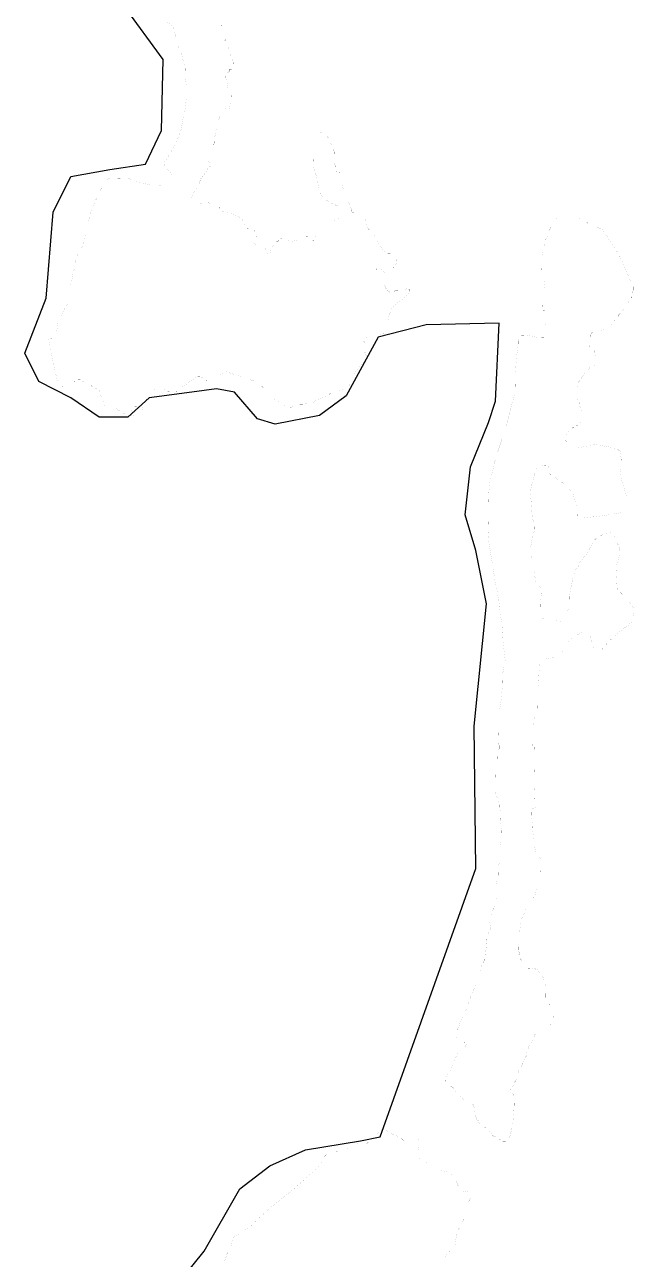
# Model space of a CAD drawing. Header units: metres. Extents: x 266585 to 279238, y 2117616 to 2127268.
# Drawn here: x 266715 to 268756, y 2120844 to 2124977 of the extents above; entities that cross this region are included whole.
import ezdxf

# ---------------------------------------------------------------- set-up
doc = ezdxf.new("R2010")
doc.units = ezdxf.units.M
doc.layers.add('HAZARDS LINE', color=1, linetype='Continuous')
doc.layers.add('village', color=3, linetype='Continuous')

msp = doc.modelspace()

# ---------------------------------------------------------------- linework, layer by layer
at = {"layer": 'HAZARDS LINE', "lineweight": 18, "const_width": 0.134}
for points in [[(267371.3, 2124979.5), (267375.3, 2124975.5), (267375.2, 2124971.5), (267379, 2124959.5), (267378.9, 2124955.5), (267382.9, 2124955.5), (267382.8, 2124947.5), (267382.8, 2124943.5), (267382.7, 2124939.5), (267386.6, 2124935.5), (267386.6, 2124931.5), (267386.5, 2124927.5), (267386.4, 2124923.5), (267382.5, 2124923.6), (267382.4, 2124919.6), (267386.3, 2124915.6), (267386.3, 2124911.6), (267390.3, 2124911.5), (267394.2, 2124907.5), (267401.8, 2124883.5), (267413.3, 2124851.5), (267413.2, 2124847.5), (267413.1, 2124843.5), (267413.1, 2124839.5), (267413, 2124831.6), (267409, 2124831.6), (267408.9, 2124827.6), (267405, 2124827.7), (267401, 2124827.7), (267400.9, 2124823.8), (267400.9, 2124819.8), (267392.8, 2124815.9), (267388.7, 2124804), (267388.6, 2124800), (267396.1, 2124764.1), (267396, 2124760.1), (267400, 2124760.1), (267404, 2124760), (267403.9, 2124756), (267407.9, 2124756), (267407.8, 2124752), (267407.8, 2124748), (267407.7, 2124744), (267407.7, 2124740), (267407.6, 2124736.1), (267407.5, 2124732.1), (267403.5, 2124728.1), (267403.4, 2124724.2), (267403.4, 2124720.2), (267403.3, 2124716.2), (267403.3, 2124712.2), (267399, 2124692.4), (267387.1, 2124696.5), (267383.1, 2124696.6), (267379.1, 2124696.6), (267379.1, 2124692.7), (267371, 2124684.8), (267371, 2124680.8), (267370.9, 2124676.8), (267366.7, 2124665), (267362.5, 2124649.1), (267358.4, 2124637.2), (267358.3, 2124633.2), (267358.3, 2124629.2), (267349.8, 2124593.5), (267349.6, 2124581.6), (267349.5, 2124577.6), (267345.5, 2124573.7), (267345.4, 2124569.7), (267345.4, 2124565.7), (267345.3, 2124561.7), (267341.3, 2124561.8), (267341.2, 2124553.8), (267333.1, 2124546), (267333.1, 2124542), (267329, 2124534.1), (267328.9, 2124530.1), (267328.9, 2124526.1), (267324.9, 2124526.2), (267324.8, 2124522.2), (267328.8, 2124522.1), (267328.8, 2124518.2), (267340.6, 2124514), (267340.6, 2124510), (267340.5, 2124506), (267340.5, 2124502.1), (267336.5, 2124502.1), (267332.4, 2124498.2), (267332.4, 2124494.2), (267328.4, 2124494.3), (267328.3, 2124490.3), (267308.1, 2124466.7), (267308, 2124462.7), (267304.1, 2124462.8), (267304, 2124458.8), (267303.9, 2124454.8), (267291.6, 2124431.1), (267271.2, 2124395.5), (267271.2, 2124391.6), (267275.1, 2124391.5), (267279.1, 2124387.5), (267283, 2124387.4), (267283, 2124383.4), (267287, 2124383.4), (267290.9, 2124383.3), (267290.9, 2124379.3), (267294.9, 2124379.3), (267298.8, 2124379.2), (267302.8, 2124379.2), (267306.8, 2124379.1), (267306.9, 2124383.1), (267310.9, 2124383), (267314.8, 2124383), (267318.8, 2124382.9), (267322.8, 2124382.8), (267326.8, 2124382.8), (267334.7, 2124378.7), (267342.6, 2124374.6), (267350.5, 2124370.5), (267354.5, 2124370.4), (267362.4, 2124366.3), (267366.4, 2124366.3), (267366.3, 2124362.3), (267366.2, 2124358.3), (267366.2, 2124354.3), (267370.2, 2124354.3), (267401.9, 2124345.8), (267421.7, 2124337.6), (267425.7, 2124337.5), (267429.6, 2124333.5), (267441.5, 2124329.3), (267445.3, 2124317.3), (267445.2, 2124313.3), (267449.1, 2124309.3), (267460.9, 2124293.2), (267464.8, 2124293.1), (267468.8, 2124293.1), (267468.8, 2124289.1), (267472.7, 2124289), (267476.7, 2124289), (267480.7, 2124288.9), (267484.7, 2124288.9), (267484.6, 2124284.9), (267488.5, 2124280.9), (267488.5, 2124276.9), (267488.4, 2124272.9), (267488.4, 2124268.9), (267492.4, 2124268.8), (267492.3, 2124264.9), (267492.2, 2124260.9), (267496.2, 2124256.8), (267496.1, 2124252.9), (267492.1, 2124248.9), (267488, 2124245), (267484, 2124245.1), (267491.8, 2124233), (267499.7, 2124224.9), (267503.7, 2124224.9), (267507.8, 2124232.8), (267507.8, 2124236.8), (267511.7, 2124232.7), (267515.7, 2124232.7), (267515.7, 2124228.7), (267523.6, 2124224.6), (267523.5, 2124220.6), (267519.5, 2124216.7), (267519.4, 2124212.7), (267523.4, 2124212.6), (267531.3, 2124208.5), (267535.3, 2124208.5), (267539.5, 2124224.4), (267543.5, 2124228.3), (267547.7, 2124240.2), (267551.8, 2124248.1), (267555.8, 2124248), (267555.8, 2124252), (267559.8, 2124251.9), (267563.8, 2124251.9), (267563.8, 2124255.9), (267567.8, 2124255.8), (267571.9, 2124259.7), (267575.8, 2124259.7), (267579.9, 2124263.6), (267583.9, 2124263.5), (267587.8, 2124263.5), (267591.8, 2124263.4), (267591.8, 2124259.4), (267595.7, 2124259.4), (267595.7, 2124255.4), (267599.7, 2124255.3), (267599.6, 2124251.4), (267603.6, 2124251.3), (267607.6, 2124251.2), (267631.5, 2124254.9), (267635.5, 2124254.8), (267639.5, 2124254.8), (267647.6, 2124262.6), (267651.5, 2124262.5), (267651.6, 2124266.5), (267655.6, 2124266.5), (267659.6, 2124266.4), (267663.5, 2124266.3), (267667.4, 2124258.3), (267671.4, 2124258.3), (267671.3, 2124254.3), (267675.3, 2124254.2), (267679.3, 2124254.2), (267683.3, 2124254.1), (267683.3, 2124258.1), (267691.5, 2124269.9), (267695.5, 2124273.8), (267711.7, 2124289.5), (267711.7, 2124293.5), (267712, 2124309.4), (267708, 2124309.5), (267708, 2124313.5), (267712, 2124313.4), (267720, 2124317.3), (267724, 2124317.2), (267728, 2124317.2), (267736, 2124317.1), (267739.9, 2124313), (267739.9, 2124317), (267772, 2124328.5), (267772, 2124332.5), (267772.1, 2124336.4), (267772.2, 2124344.4), (267772.2, 2124348.4), (267772.3, 2124352.4), (267772.4, 2124356.4), (267768.4, 2124356.4), (267768.4, 2124360.4), (267768.5, 2124364.4), (267764.5, 2124364.4), (267764.6, 2124368.4), (267748.8, 2124376.6), (267744.8, 2124376.7), (267740.9, 2124380.7), (267736.9, 2124384.8), (267733, 2124384.8), (267725.1, 2124388.9), (267721.1, 2124389), (267717.1, 2124389), (267713.2, 2124397), (267705.4, 2124409.1), (267705.5, 2124413.1), (267701.6, 2124421.1), (267701.7, 2124425.1), (267690.5, 2124473), (267682.9, 2124501), (267683.1, 2124517), (267683.2, 2124520.9), (267683.9, 2124568.7), (267687.9, 2124572.6), (267688, 2124580.6), (267688.2, 2124592.6), (267692.3, 2124596.5), (267692.3, 2124600.5), (267692.4, 2124604.4), (267700.5, 2124612.3), (267700.5, 2124616.3), (267704.5, 2124616.2), (267728.2, 2124603.9), (267735.9, 2124587.9), (267739.8, 2124579.9), (267743.6, 2124567.9), (267747.5, 2124559.8), (267751.3, 2124551.8), (267751.2, 2124543.8), (267751.1, 2124535.9), (267751, 2124527.9), (267750.8, 2124516), (267754.6, 2124504), (267754.5, 2124496), (267754.4, 2124492), (267758.4, 2124492), (267758.4, 2124488), (267758.3, 2124484), (267762.3, 2124483.9), (267766.3, 2124483.9), (267770.2, 2124483.8), (267770.2, 2124479.8), (267774.1, 2124475.8), (267773.9, 2124459.9), (267777.8, 2124455.8), (267777.6, 2124443.9), (267781.4, 2124427.9), (267785.2, 2124419.9), (267789, 2124407.9), (267792.9, 2124399.9), (267792.8, 2124391.9), (267796.7, 2124387.9), (267800.6, 2124379.8), (267804.4, 2124371.8), (267808.3, 2124359.8), (267808.1, 2124351.8), (267812.1, 2124351.8), (267812.1, 2124347.8), (267816, 2124347.8), (267828, 2124347.6), (267843.9, 2124347.3), (267855.7, 2124335.2), (267855.6, 2124327.3), (267859.4, 2124315.3), (267863.1, 2124295.3), (267870.9, 2124287.2), (267874.9, 2124287.2), (267878.9, 2124287.1), (267882.8, 2124287), (267882.8, 2124283.1), (267886.7, 2124279), (267886.7, 2124275), (267890.4, 2124259), (267902.1, 2124239), (267921.6, 2124214.8), (267925.5, 2124210.7), (267929.5, 2124210.7), (267941.5, 2124210.5), (267953.4, 2124210.3), (267957.3, 2124206.3), (267961.2, 2124202.3), (267961.2, 2124198.3), (267961.1, 2124194.3), (267961.1, 2124190.3), (267961, 2124186.3), (267956.8, 2124170.5), (267952.8, 2124166.5), (267948.7, 2124162.6), (267940.6, 2124150.8), (267924.5, 2124143.1), (267920.6, 2124143.1), (267908.9, 2124159.2), (267904.9, 2124163.3), (267900.9, 2124163.3), (267897, 2124163.4), (267892.9, 2124159.4), (267892.9, 2124155.5), (267892.8, 2124147.5), (267892.7, 2124143.5), (267892.6, 2124135.6), (267892.5, 2124131.6), (267896.5, 2124131.5), (267896.4, 2124127.5), (267904.3, 2124119.5), (267916.1, 2124107.3), (267920, 2124103.3), (267923.8, 2124095.3), (267927.7, 2124087.3), (267935.6, 2124083.2), (267939.5, 2124079.1), (267943.5, 2124079.1), (267943.6, 2124083), (267947.6, 2124083), (267951.5, 2124082.9), (267955.6, 2124086.8), (267959.6, 2124086.8), (267963.5, 2124086.7), (267971.5, 2124086.6), (267979.5, 2124090.5), (267987.5, 2124090.4), (267999.5, 2124094.2), (267999.4, 2124090.2), (268003.4, 2124090.1), (268003.4, 2124086.1), (268003.3, 2124082.2), (268003.2, 2124078.2), (267942.8, 2124027.3), (267942.7, 2124023.3), (267934.4, 2123999.5), (267930.1, 2123979.7), (267929.9, 2123963.8), (267925.8, 2123955.9), (267921.7, 2123951.9), (267917.7, 2123944), (267909.6, 2123940.2), (267897.6, 2123936.4), (267893.6, 2123936.4), (267885.6, 2123928.6), (267881.6, 2123928.6), (267877.6, 2123928.7), (267873.6, 2123928.7), (267865.7, 2123928.9), (267861.7, 2123928.9), (267853.7, 2123925), (267849.6, 2123921.1), (267849.6, 2123917.1), (267853.5, 2123913.1), (267853.3, 2123901.2), (267853.2, 2123893.2), (267853.1, 2123889.2), (267853.1, 2123885.2), (267853, 2123881.2), (267856.9, 2123877.2), (267856.9, 2123873.2), (267860.8, 2123865.2), (267860.7, 2123861.2), (267820.2, 2123814), (267799.5, 2123762.6), (267795.5, 2123762.6), (267787.5, 2123758.7), (267779.5, 2123754.9), (267767.5, 2123751.1), (267763.5, 2123751.1), (267755.5, 2123747.3), (267751.5, 2123747.3), (267743.6, 2123747.4), (267739.5, 2123743.5), (267735.5, 2123739.6), (267731.4, 2123735.7), (267727.4, 2123731.7), (267723.4, 2123731.8), (267687.4, 2123716.4), (267675.3, 2123708.6), (267667.3, 2123708.7), (267659.4, 2123708.8), (267651.3, 2123705), (267635.4, 2123705.2), (267627.5, 2123705.3), (267611.4, 2123697.6), (267603.4, 2123693.7), (267599.4, 2123693.8), (267591.5, 2123697.9), (267587.6, 2123701.9), (267575.8, 2123710.1), (267567.8, 2123710.2), (267567.9, 2123714.2), (267556, 2123718.3), (267552.1, 2123722.4), (267552.3, 2123738.3), (267536.4, 2123738.5), (267520.7, 2123754.7), (267512.8, 2123762.8), (267501.1, 2123774.9), (267497.1, 2123778.9), (267445.6, 2123795.6), (267425.8, 2123803.9), (267410, 2123808.1), (267390.2, 2123816.3), (267378.1, 2123808.5), (267374.1, 2123804.6), (267370.1, 2123804.7), (267362.1, 2123800.8), (267358.1, 2123800.9), (267354.1, 2123800.9), (267350.1, 2123801), (267346.1, 2123797.1), (267346, 2123789.1), (267342, 2123789.2), (267341.9, 2123785.2), (267337.9, 2123785.2), (267330, 2123785.3), (267326, 2123785.4), (267322, 2123785.5), (267314.2, 2123793.5), (267302.3, 2123797.7), (267298.3, 2123797.8), (267294.3, 2123797.8), (267290.4, 2123797.9), (267274.3, 2123786.2), (267258.2, 2123774.5), (267238.1, 2123762.8), (267234, 2123758.9), (267234, 2123754.9), (267230, 2123755), (267226, 2123751), (267221.9, 2123747.1), (267214, 2123747.2), (267206, 2123747.3), (267198, 2123747.5), (267194, 2123747.5), (267190.1, 2123751.6), (267186.2, 2123755.6), (267178.3, 2123759.7), (267170.4, 2123763.8), (267166.4, 2123763.8), (267162.4, 2123763.9), (267158.4, 2123760), (267150.4, 2123756.1), (267130.2, 2123736.5), (267126.1, 2123728.6), (267113.8, 2123704.9), (267109.6, 2123689), (267105.5, 2123685.1), (267105.6, 2123689.1), (267089.8, 2123697.3), (267081.8, 2123697.4), (267069.8, 2123693.6), (267081.4, 2123665.5), (267077.4, 2123665.6), (267065.5, 2123669.7), (267041.7, 2123678.1), (266998.3, 2123706.6), (266994.4, 2123706.6), (266982.4, 2123702.8), (266974.7, 2123722.8), (266963.2, 2123754.9), (266943.4, 2123763.1), (266935.6, 2123771.2), (266919.8, 2123779.4), (266907.9, 2123783.6), (266904, 2123787.6), (266896, 2123787.7), (266892, 2123787.8), (266884, 2123783.9), (266879.9, 2123780), (266871.9, 2123776.1), (266867.9, 2123772.2), (266863.9, 2123772.3), (266863.8, 2123768.3), (266859.9, 2123768.3), (266851.9, 2123768.4), (266847.9, 2123764.5), (266843.9, 2123764.6), (266840, 2123768.6), (266832.1, 2123776.7), (266824.3, 2123784.8), (266794.5, 2123924.6), (266798.4, 2123924.5), (266802.4, 2123924.5), (266806.5, 2123928.4), (266810.5, 2123932.3), (266814.5, 2123936.3), (266818.6, 2123940.2), (266822.7, 2123952.1), (266827.1, 2123979.9), (266839.4, 2124003.6), (266847.7, 2124023.4), (266851.8, 2124031.3), (266855.8, 2124035.2), (266864, 2124051), (266864.2, 2124063), (266868.2, 2124066.9), (266868.3, 2124074.9), (266864.5, 2124086.9), (266864.7, 2124098.8), (266873, 2124118.6), (266877.3, 2124146.4), (266881.5, 2124158.3), (266881.6, 2124166.3), (266881.7, 2124174.2), (266894.2, 2124209.9), (266902.4, 2124225.7), (266910.5, 2124237.5), (266914.7, 2124253.4), (266914.8, 2124257.4), (266919, 2124269.3), (266919.4, 2124297.1), (266927.6, 2124313), (266936, 2124344.7), (266952.6, 2124388.3), (266981.3, 2124447.6), (266985.4, 2124455.5), (266989.4, 2124459.4), (266993.4, 2124459.3), (267001.4, 2124463.2), (267045.2, 2124462.6), (267061.1, 2124462.3), (267073, 2124458.2), (267081, 2124458.1), (267100.7, 2124445.8), (267108.7, 2124445.7), (267136.5, 2124441.3), (267148.4, 2124441.1), (267156.4, 2124441), (267172.3, 2124436.8), (267184.2, 2124436.6), (267192.2, 2124436.5), (267200.1, 2124436.4), (267204.1, 2124436.3), (267208.2, 2124440.3), (267212.1, 2124440.2), (267212.2, 2124444.2), (267212.3, 2124452.2), (267208.5, 2124464.2), (267208.6, 2124472.1), (267196.9, 2124488.2), (267189.1, 2124500.3), (267185.2, 2124504.3), (267181.3, 2124508.4), (267181.3, 2124512.4), (267193.6, 2124532.1), (267213.9, 2124563.6), (267222.2, 2124583.4), (267238.7, 2124623), (267247.4, 2124674.7), (267251.6, 2124686.6), (267256.2, 2124730.3), (267256.8, 2124770.1), (267253.2, 2124798), (267253.7, 2124829.9), (267249.9, 2124841.9), (267242.3, 2124869.9), (267227, 2124913.9), (267215.7, 2124957.9), (267211.9, 2124969.9), (267192.2, 2124986.1)], [(268115.2, 2120842.7), (268115.3, 2120846.7), (268119.2, 2120846.6), (268131.5, 2120866.4), (268139.5, 2120870.2), (268143.5, 2120870.2), (268143.4, 2120866.2), (268147.4, 2120866.1), (268151.4, 2120866.1), (268151.4, 2120870), (268155.5, 2120874), (268155.7, 2120889.9), (268160.2, 2120921.7), (268168.5, 2120945.5), (268172.5, 2120949.4), (268172.6, 2120953.4), (268176.7, 2120961.3), (268189, 2120985), (268196.9, 2120984.9), (268201, 2120988.8), (268204.9, 2120988.7), (268205.2, 2121008.6), (268209.3, 2121016.6), (268209.4, 2121020.5), (268205.5, 2121028.6), (268201.6, 2121032.6), (268201.7, 2121036.6), (268205.8, 2121044.5), (268210, 2121060.4), (268214, 2121064.3), (268214.1, 2121068.3), (268210.2, 2121072.3), (268202.2, 2121072.4), (268178.2, 2121068.8), (268174.3, 2121068.8), (268170.3, 2121068.9), (268170.3, 2121072.9), (268166.4, 2121076.9), (268166.5, 2121080.9), (268166.5, 2121084.9), (268166.6, 2121088.9), (268162.7, 2121096.9), (268158.9, 2121108.9), (268154.9, 2121108.9), (268155.1, 2121116.9), (268151.1, 2121121), (268147.2, 2121125), (268135.4, 2121133.1), (268131.5, 2121137.2), (268127.5, 2121137.2), (268107.6, 2121141.5), (268099.7, 2121141.6), (268095.7, 2121141.7), (268087.7, 2121141.8), (268083.8, 2121145.8), (268079.9, 2121149.9), (268076, 2121153.9), (268068.1, 2121158), (268060.2, 2121166.1), (268044.4, 2121174.3), (268036.6, 2121182.4), (268032.6, 2121182.4), (268032.6, 2121186.4), (268032.7, 2121190.4), (268032.7, 2121194.4), (268033, 2121210.3), (268037.2, 2121226.2), (268037.3, 2121234.1), (268037.4, 2121238.1), (268037.4, 2121242.1), (268033.4, 2121242.1), (268033.5, 2121246.1), (268029.5, 2121246.2), (268025.5, 2121246.2), (268021.5, 2121242.3), (268017.5, 2121238.4), (268013.5, 2121238.5), (268009.5, 2121238.5), (268001.5, 2121238.6), (267997.6, 2121238.7), (267993.6, 2121238.7), (267985.6, 2121238.9), (267981.7, 2121242.9), (267973.8, 2121251), (267969.9, 2121251), (267965.9, 2121255.1), (267950.1, 2121259.3), (267938.2, 2121267.4), (267926.4, 2121275.6), (267922.4, 2121275.6), (267918.5, 2121275.7), (267902.4, 2121268), (267890.4, 2121260.2), (267870.2, 2121240.6), (267858, 2121228.8), (267854, 2121224.9), (267846, 2121221), (267842, 2121221.1), (267838, 2121221.1), (267838.1, 2121225.1), (267834.1, 2121225.1), (267834.2, 2121229.1), (267830.2, 2121229.2), (267822.3, 2121233.3), (267818.4, 2121237.3), (267814.4, 2121237.4), (267810.3, 2121233.5), (267806.3, 2121229.5), (267806.2, 2121225.6), (267802.2, 2121221.6), (267794.1, 2121213.8), (267786.1, 2121209.9), (267782.1, 2121210), (267770.1, 2121206.2), (267766.1, 2121206.2), (267762.1, 2121206.3), (267758.1, 2121202.4), (267754.1, 2121202.4), (267750.1, 2121198.5), (267746.1, 2121198.6), (267742.2, 2121202.6), (267742.2, 2121206.6), (267738.3, 2121206.6), (267734.2, 2121202.7), (267730.2, 2121198.8), (267722.1, 2121190.9), (267718.1, 2121187), (267714.1, 2121187.1), (267714, 2121183.1), (267710, 2121179.2), (267705.7, 2121159.3), (267608.9, 2121073.1), (267540.4, 2121018.4), (267463.7, 2120947.8), (267411.5, 2120916.7), (267407.2, 2120892.9), (267403, 2120881), (267398.9, 2120873.1), (267390.7, 2120857.3), (267382.3, 2120829.5)]]:
    msp.add_lwpolyline(points, dxfattribs=at)
msp.add_lwpolyline([(268395.4, 2123937), (268415.2, 2123932.8), (268439.1, 2123928.4), (268443, 2123928.4), (268455, 2123928.2), (268455, 2123932.2), (268459, 2123932.1), (268459.1, 2123936.1), (268459.1, 2123940.1), (268459.2, 2123944.1), (268463.2, 2123948), (268463.3, 2123952), (268463.4, 2123956), (268463.4, 2123959.9), (268463.5, 2123963.9), (268463.5, 2123967.9), (268459.6, 2123971.9), (268459.7, 2123975.9), (268455.7, 2123980), (268455.8, 2123983.9), (268455.9, 2123987.9), (268456, 2123999.9), (268456.3, 2124015.8), (268456.3, 2124019.8), (268452.3, 2124019.8), (268448.4, 2124019.9), (268448.4, 2124023.9), (268448.5, 2124027.9), (268448.5, 2124031.8), (268448.6, 2124035.8), (268448.7, 2124039.8), (268448.8, 2124047.8), (268448.9, 2124055.7), (268452.9, 2124055.7), (268452.9, 2124059.7), (268456.9, 2124059.6), (268457, 2124063.6), (268457, 2124067.6), (268457.1, 2124075.5), (268457.3, 2124083.5), (268457.3, 2124087.5), (268453.8, 2124119.4), (268453.9, 2124127.3), (268450, 2124131.4), (268450.1, 2124139.4), (268450.2, 2124143.3), (268450.3, 2124151.3), (268450.3, 2124155.3), (268446.4, 2124155.3), (268446.4, 2124159.3), (268446.5, 2124163.3), (268446.5, 2124167.3), (268446.6, 2124171.3), (268446.6, 2124175.2), (268446.9, 2124195.2), (268447.1, 2124207.1), (268451.3, 2124223), (268451.4, 2124227), (268455.6, 2124242.8), (268455.7, 2124246.8), (268455.7, 2124250.8), (268463.9, 2124266.6), (268468.1, 2124278.5), (268472.2, 2124290.4), (268480.4, 2124306.2), (268484.4, 2124306.1), (268484.5, 2124310.1), (268488.4, 2124310), (268488.5, 2124314), (268488.6, 2124318), (268492.6, 2124321.9), (268496.6, 2124325.9), (268496.7, 2124329.8), (268500.7, 2124333.8), (268504.8, 2124337.7), (268508.8, 2124341.6), (268512.8, 2124341.5), (268512.8, 2124345.5), (268516.9, 2124349.5), (268520.9, 2124349.4), (268524.9, 2124349.3), (268524.9, 2124353.3), (268528.9, 2124353.3), (268536.9, 2124353.1), (268540.8, 2124353.1), (268544.8, 2124353), (268548.8, 2124353), (268552.7, 2124348.9), (268552.7, 2124344.9), (268564.4, 2124332.8), (268564.4, 2124328.8), (268568.4, 2124328.8), (268580.2, 2124324.6), (268584.2, 2124320.6), (268592.1, 2124316.5), (268596, 2124316.4), (268600, 2124312.4), (268603.9, 2124308.4), (268607.9, 2124308.3), (268615.8, 2124304.2), (268615.7, 2124300.2), (268619.7, 2124300.2), (268623.7, 2124300.1), (268639.5, 2124295.9), (268647.4, 2124291.8), (268651.4, 2124287.7), (268663.1, 2124271.6), (268674.7, 2124251.6), (268690.4, 2124231.4), (268709.7, 2124195.3), (268729, 2124151.2), (268740.6, 2124123.2), (268744.4, 2124115.1), (268748.3, 2124107.1), (268752.1, 2124099.1), (268752, 2124087.1), (268751.9, 2124083.2), (268747.9, 2124079.2), (268747.8, 2124071.3), (268747.7, 2124067.3), (268747.6, 2124063.3), (268743.7, 2124063.4), (268743.6, 2124059.4), (268739.6, 2124055.5), (268735.4, 2124043.6), (268731.4, 2124039.7), (268727.3, 2124035.7), (268723.3, 2124031.8), (268711.1, 2124012.1), (268707, 2124008.2), (268703, 2124004.2), (268702.9, 2124000.2), (268698.9, 2123996.3), (268694.8, 2123992.4), (268694.8, 2123988.4), (268690.8, 2123988.5), (268690.7, 2123984.5), (268686.8, 2123984.6), (268686.7, 2123980.6), (268678.6, 2123968.7), (268674.6, 2123968.8), (268674.5, 2123964.8), (268670.5, 2123960.9), (268666.4, 2123957), (268642.5, 2123953.3), (268638.5, 2123953.4), (268638.6, 2123957.4), (268634.6, 2123957.4), (268630.6, 2123957.5), (268626.6, 2123957.6), (268622.6, 2123953.6), (268618.6, 2123949.7), (268614.5, 2123945.8), (268610.5, 2123941.9), (268610.4, 2123937.9), (268610.4, 2123933.9), (268606.4, 2123934), (268606.2, 2123922), (268606.1, 2123918), (268602.1, 2123914.1), (268605.9, 2123898.1), (268609.9, 2123902), (268613.9, 2123902), (268617.8, 2123897.9), (268617.7, 2123894), (268621.7, 2123893.9), (268621.7, 2123889.9), (268621.6, 2123885.9), (268621.5, 2123882), (268629.2, 2123861.9), (268629.2, 2123858), (268629.1, 2123854), (268629, 2123850), (268628.9, 2123842), (268628.9, 2123838), (268620.8, 2123834.2), (268620.8, 2123830.2), (268612.9, 2123834.3), (268608.9, 2123834.4), (268608.8, 2123830.4), (268600.7, 2123818.5), (268592.6, 2123810.7), (268580.5, 2123794.9), (268576.4, 2123787), (268572.4, 2123787.1), (268572.3, 2123783.1), (268568.3, 2123779.2), (268564.1, 2123763.3), (268564, 2123759.3), (268563.9, 2123755.4), (268563.9, 2123751.4), (268563.8, 2123743.4), (268563.7, 2123735.5), (268563.6, 2123731.5), (268571.3, 2123711.4), (268571.2, 2123703.5), (268575, 2123695.5), (268575, 2123691.5), (268578.8, 2123683.5), (268578.7, 2123671.5), (268578.6, 2123667.5), (268578.4, 2123651.6), (268578.3, 2123647.6), (268578.2, 2123643.6), (268574.3, 2123643.7), (268574.2, 2123639.7), (268570.2, 2123639.8), (268566.2, 2123635.9), (268562.2, 2123635.9), (268562.1, 2123631.9), (268558.2, 2123632), (268554.1, 2123628.1), (268550.1, 2123628.1), (268538, 2123616.4), (268525.8, 2123600.6), (268525.7, 2123588.7), (268525.6, 2123584.7), (268529.5, 2123580.6), (268537.4, 2123572.6), (268545.2, 2123564.5), (268553.1, 2123560.4), (268553.1, 2123556.4), (268557.1, 2123556.3), (268569.1, 2123560.1), (268621, 2123571.3), (268648.8, 2123566.9), (268672.6, 2123562.6), (268700.4, 2123554.2), (268708.3, 2123550.1), (268711.9, 2123522.2), (268711.6, 2123506.3), (268711.4, 2123494.3), (268707.2, 2123474.5), (268722.3, 2123422.5), (268733.7, 2123382.5), (268733.4, 2123362.6), (268733.3, 2123354.6), (268729.3, 2123350.7), (268721.2, 2123346.8), (268713.2, 2123343), (268645.4, 2123332), (268581.5, 2123325), (268577.6, 2123325), (268565.7, 2123333.2), (268565.8, 2123337.2), (268561.9, 2123345.2), (268562.1, 2123353.1), (268562.2, 2123365.1), (268550.9, 2123405.1), (268543.1, 2123417.1), (268535.3, 2123429.2), (268527.4, 2123437.3), (268511.6, 2123445.5), (268484.1, 2123465.8), (268480.1, 2123465.9), (268476.2, 2123469.9), (268472.2, 2123473.9), (268472.4, 2123485.9), (268468.6, 2123497.9), (268460.7, 2123502), (268448.8, 2123502.2), (268432.7, 2123494.4), (268428.7, 2123490.5), (268424.5, 2123478.6), (268420.4, 2123466.7), (268411.9, 2123435), (268407.6, 2123411.2), (268411.1, 2123375.3), (268414.3, 2123327.4), (268422, 2123303.4), (268421.8, 2123291.5), (268421.7, 2123283.5), (268413.2, 2123251.8), (268408.8, 2123224), (268408.6, 2123204.1), (268412.4, 2123192.1), (268419.7, 2123148.1), (268427.1, 2123108.2), (268430.9, 2123100.2), (268438.8, 2123096.1), (268446.6, 2123084), (268446.4, 2123072.1), (268442.1, 2123048.2), (268441.8, 2123024.4), (268441.4, 2123000.5), (268441.3, 2122992.5), (268453.2, 2122988.3), (268469.1, 2122988.1), (268481, 2122984), (268492.9, 2122983.8), (268508.8, 2122979.6), (268516.8, 2122979.4), (268528.8, 2122983.3), (268528.8, 2122987.2), (268532.9, 2122995.1), (268533.1, 2123007.1), (268533.2, 2123015.1), (268537.4, 2123026.9), (268537.7, 2123046.8), (268537.9, 2123062.8), (268542.2, 2123082.6), (268550.8, 2123126.3), (268555, 2123142.2), (268559.1, 2123150.1), (268567.2, 2123161.9), (268571.4, 2123173.8), (268599.8, 2123209.2), (268608, 2123225), (268620.2, 2123244.8), (268620.3, 2123248.8), (268624.3, 2123252.7), (268632.4, 2123260.5), (268640.4, 2123264.4), (268648.4, 2123268.3), (268656.4, 2123272.1), (268676.4, 2123275.8), (268680.4, 2123275.8), (268688.2, 2123263.7), (268703.6, 2123231.6), (268707.4, 2123219.6), (268707.3, 2123211.6), (268707.2, 2123203.7), (268694.6, 2123160), (268697.7, 2123100.3), (268697.6, 2123092.3), (268701.5, 2123084.3), (268717.2, 2123068.1), (268728.9, 2123056), (268740.7, 2123043.9), (268752.4, 2123023.8), (268752.2, 2123011.9), (268755.8, 2122987.9), (268755.8, 2122983.9), (268747.7, 2122976.1), (268727.5, 2122960.4), (268715.5, 2122952.6), (268687.3, 2122929.2), (268650.8, 2122889.9), (268646.7, 2122882), (268642.8, 2122882), (268634.8, 2122882.1), (268630.8, 2122882.2), (268622.9, 2122886.3), (268619, 2122890.3), (268615.2, 2122902.3), (268607.6, 2122930.3), (268603.7, 2122934.4), (268599.8, 2122938.4), (268595.9, 2122942.4), (268587.9, 2122942.6), (268579.9, 2122942.7), (268575.9, 2122938.8), (268563.9, 2122935), (268551.9, 2122931.1), (268547.9, 2122927.2), (268535.7, 2122911.5), (268531.6, 2122907.5), (268523.5, 2122895.7), (268515.3, 2122879.9), (268511.2, 2122868), (268503.1, 2122864.2), (268491.1, 2122860.3), (268475.2, 2122856.6), (268459.2, 2122852.8), (268447.2, 2122853), (268443.2, 2122849.1), (268443.1, 2122845.1), (268439.1, 2122841.2), (268433.9, 2122761.6), (268433.7, 2122745.7), (268433.5, 2122733.7), (268433.5, 2122729.8), (268433.4, 2122721.8), (268433.3, 2122717.8), (268433, 2122693.9), (268432.8, 2122682), (268428.8, 2122682), (268424.8, 2122682.1), (268424.8, 2122678.1), (268424.7, 2122674.1), (268424.6, 2122666.2), (268420.4, 2122654.3), (268420.3, 2122642.3), (268416.1, 2122630.5), (268416, 2122622.5), (268415.9, 2122618.5), (268415.9, 2122614.5), (268415.8, 2122606.6), (268415.6, 2122594.6), (268415.3, 2122578.7), (268415.3, 2122574.7), (268415.1, 2122562.8), (268419.1, 2122562.7), (268423, 2122558.7), (268422.8, 2122546.7), (268422.7, 2122534.8), (268422.3, 2122510.9), (268421.9, 2122483), (268421.8, 2122479), (268421.6, 2122463.1), (268421.3, 2122443.2), (268421.2, 2122435.2), (268424, 2122355.5), (268412, 2122351.7), (268411.7, 2122331.8), (268415.1, 2122292), (268415.1, 2122288), (268418.5, 2122252.1), (268422.3, 2122240.1), (268422.3, 2122236.1), (268422.2, 2122228.1), (268425.8, 2122204.2), (268425.7, 2122200.2), (268429.7, 2122200.1), (268433.7, 2122200.1), (268437.7, 2122200), (268437.6, 2122196), (268437.6, 2122192.1), (268441.4, 2122184), (268441.3, 2122172.1), (268441.1, 2122160.1), (268441, 2122156.2), (268440.8, 2122140.2), (268436.8, 2122140.3), (268436.7, 2122136.3), (268436.7, 2122132.3), (268436.6, 2122124.4), (268432.6, 2122124.4), (268428.6, 2122124.5), (268424.5, 2122116.6), (268424.3, 2122104.6), (268424.3, 2122100.7), (268424.2, 2122096.7), (268428.2, 2122096.6), (268432.2, 2122096.6), (268432, 2122084.6), (268428, 2122084.7), (268423.8, 2122064.8), (268423.7, 2122060.8), (268423.6, 2122056.9), (268419.7, 2122056.9), (268419.6, 2122052.9), (268411.4, 2122037.1), (268411.3, 2122033.1), (268407.4, 2122033.2), (268403.4, 2122037.2), (268403.4, 2122033.3), (268399.4, 2122033.3), (268399.3, 2122029.3), (268395.2, 2122021.4), (268391.2, 2122013.5), (268387, 2122001.6), (268378.7, 2121981.8), (268374.5, 2121966), (268374.5, 2121962), (268374.4, 2121958), (268370.1, 2121938.2), (268370, 2121930.2), (268370, 2121926.2), (268369.7, 2121910.3), (268369.7, 2121906.3), (268369.6, 2121902.3), (268369.6, 2121898.3), (268369.5, 2121894.4), (268369.3, 2121878.4), (268369.2, 2121874.5), (268373.1, 2121866.4), (268369, 2121862.5), (268369, 2121858.5), (268368.9, 2121854.5), (268372.9, 2121854.5), (268372.8, 2121850.5), (268376.8, 2121846.5), (268380.7, 2121842.4), (268384.6, 2121838.4), (268388.5, 2121830.4), (268388.4, 2121826.4), (268392.4, 2121826.3), (268396.3, 2121822.3), (268400.3, 2121822.2), (268400.2, 2121818.2), (268404.2, 2121818.2), (268408.2, 2121818.1), (268412.1, 2121814.1), (268416.1, 2121814), (268416.2, 2121818), (268420.1, 2121818), (268428.1, 2121813.9), (268432, 2121813.8), (268439.8, 2121801.7), (268443.8, 2121801.7), (268451.5, 2121785.6), (268451.5, 2121781.6), (268459.1, 2121757.6), (268459, 2121753.7), (268459, 2121749.7), (268458.9, 2121745.7), (268458.7, 2121733.8), (268458.7, 2121729.8), (268458.6, 2121725.8), (268458.6, 2121721.8), (268458.4, 2121709.9), (268458.3, 2121705.9), (268458.3, 2121701.9), (268462.3, 2121701.8), (268462.2, 2121697.9), (268474.1, 2121697.7), (268478.1, 2121693.6), (268482, 2121689.6), (268481.9, 2121685.6), (268481.9, 2121681.6), (268481.8, 2121677.7), (268481.8, 2121673.7), (268481.7, 2121669.7), (268481.6, 2121665.7), (268481.6, 2121661.7), (268485.5, 2121657.7), (268485.4, 2121653.7), (268481.4, 2121649.8), (268481.3, 2121641.8), (268481.2, 2121637.8), (268477.2, 2121633.9), (268477.1, 2121629.9), (268469.1, 2121626.1), (268469.1, 2121622.1), (268465.1, 2121622.1), (268465, 2121618.2), (268461, 2121618.2), (268457, 2121618.3), (268453.1, 2121618.3), (268449.1, 2121618.4), (268445.2, 2121622.4), (268441.2, 2121622.5), (268437.2, 2121622.6), (268437.3, 2121626.5), (268433.2, 2121622.6), (268429.2, 2121618.7), (268429.1, 2121614.7), (268429.1, 2121610.7), (268425, 2121606.8), (268424.9, 2121598.8), (268420.8, 2121590.9), (268412.6, 2121571.1), (268408.5, 2121563.2), (268404.4, 2121559.3), (268400.3, 2121547.4), (268400.2, 2121543.4), (268396.1, 2121535.5), (268396, 2121527.6), (268391.9, 2121519.7), (268383.6, 2121499.9), (268379.6, 2121496), (268375.4, 2121484.1), (268371.5, 2121484.1), (268371.4, 2121480.1), (268363.1, 2121456.4), (268358.9, 2121440.5), (268354.8, 2121436.6), (268350.7, 2121424.7), (268342.6, 2121412.9), (268342.5, 2121408.9), (268342.4, 2121404.9), (268346.4, 2121404.8), (268354.1, 2121388.8), (268354, 2121376.9), (268353.6, 2121353), (268348.8, 2121293.3), (268336.1, 2121241.7), (268332, 2121237.8), (268324.1, 2121237.9), (268320.1, 2121238), (268316.1, 2121238), (268312.1, 2121238.1), (268308.2, 2121242.1), (268304.3, 2121246.2), (268300.3, 2121246.2), (268296.4, 2121250.3), (268288.5, 2121254.4), (268280.6, 2121258.4), (268268.9, 2121274.5), (268261, 2121282.6), (268253.1, 2121286.7), (268237.3, 2121294.9), (268233.5, 2121306.9), (268229.6, 2121311), (268225.7, 2121319), (268218.3, 2121358.9), (268210.5, 2121367), (268206.6, 2121371), (268198.6, 2121371.2), (268194.7, 2121375.2), (268182.8, 2121379.4), (268163.1, 2121395.6), (268159.2, 2121399.6), (268159.2, 2121403.6), (268155.3, 2121407.6), (268155.4, 2121411.6), (268155.4, 2121415.6), (268151.5, 2121415.7), (268147.5, 2121419.7), (268131.7, 2121427.9), (268127.7, 2121428), (268123.8, 2121428), (268119.8, 2121432), (268123.9, 2121440), (268124, 2121443.9), (268132.3, 2121463.7), (268136.3, 2121471.6), (268148.6, 2121491.4), (268152.7, 2121499.3), (268152.8, 2121507.2), (268161.1, 2121527), (268165.1, 2121531), (268169.2, 2121542.8), (268169.3, 2121546.8), (268173.3, 2121546.8), (268173.3, 2121550.7), (268177.3, 2121550.7), (268181.3, 2121550.6), (268185.3, 2121550.6), (268189.3, 2121550.5), (268193.4, 2121562.4), (268193.5, 2121566.4), (268189.5, 2121566.4), (268189.6, 2121570.4), (268185.6, 2121570.5), (268185.6, 2121574.5), (268181.7, 2121574.5), (268177.7, 2121574.6), (268177.7, 2121578.6), (268173.8, 2121578.6), (268169.8, 2121578.7), (268165.8, 2121578.7), (268165.8, 2121582.7), (268161.9, 2121586.8), (268162, 2121590.7), (268158.1, 2121594.8), (268158.1, 2121598.8), (268158.2, 2121602.7), (268162.2, 2121606.7), (268162.3, 2121610.6), (268166.4, 2121618.5), (268174.6, 2121638.3), (268182.9, 2121658.1), (268182.9, 2121662.1), (268186.9, 2121662.1), (268211.9, 2121733.4), (268215.9, 2121737.3), (268215.9, 2121741.3), (268220, 2121749.2), (268224.2, 2121761.1), (268232.3, 2121768.9), (268232.3, 2121772.9), (268232.4, 2121776.9), (268232.5, 2121780.9), (268232.5, 2121784.9), (268232.6, 2121792.8), (268236.7, 2121800.7), (268245.1, 2121828.5), (268245.2, 2121832.5), (268249.1, 2121832.4), (268249.2, 2121836.4), (268253.2, 2121840.3), (268253.4, 2121848.3), (268257.4, 2121852.2), (268257.4, 2121856.2), (268257.5, 2121860.2), (268262.2, 2121911.9), (268262.3, 2121915.8), (268266.3, 2121919.8), (268266.4, 2121923.7), (268266.5, 2121927.7), (268266.5, 2121931.7), (268270.7, 2121943.6), (268274.8, 2121951.5), (268271.2, 2121979.4), (268275.2, 2121979.4), (268275.2, 2121983.4), (268275.3, 2121987.3), (268279.4, 2121999.2), (268279.5, 2122003.2), (268283.7, 2122015.1), (268287.8, 2122023), (268291.9, 2122034.9), (268295.9, 2122034.8), (268296, 2122038.8), (268296, 2122042.8), (268296.1, 2122046.8), (268296.1, 2122050.8), (268288.4, 2122066.8), (268288.5, 2122070.8), (268288.6, 2122082.7), (268292.7, 2122086.6), (268292.7, 2122090.6), (268292.8, 2122094.6), (268297.1, 2122114.5), (268301, 2122114.4), (268301.2, 2122122.4), (268301.3, 2122134.3), (268301.7, 2122158.2), (268301.7, 2122162.2), (268305.9, 2122174.1), (268306, 2122182), (268306.1, 2122186), (268306.2, 2122194), (268306.4, 2122205.9), (268306.6, 2122221.9), (268311, 2122249.7), (268311, 2122253.6), (268311.4, 2122277.5), (268311.5, 2122285.5), (268307.9, 2122313.4), (268308.1, 2122321.4), (268308.2, 2122333.3), (268308.3, 2122337.3), (268304.6, 2122357.3), (268304.7, 2122361.3), (268304.7, 2122365.3), (268300.9, 2122377.3), (268289.4, 2122409.3), (268289.8, 2122437.2), (268290.7, 2122496.9), (268294.7, 2122500.8), (268298.8, 2122504.7), (268298.8, 2122508.7), (268299, 2122516.7), (268299.4, 2122544.5), (268303.5, 2122552.4), (268303.6, 2122560.4), (268303.6, 2122564.4), (268299.8, 2122572.4), (268299.8, 2122576.4), (268299.9, 2122580.4), (268300.1, 2122596.3), (268300.2, 2122600.3), (268300.2, 2122604.3), (268300.3, 2122608.3), (268300.4, 2122612.2), (268300.4, 2122616.2), (268300.5, 2122620.2), (268300.5, 2122624.2), (268300.6, 2122632.1), (268300.8, 2122640.1), (268301.1, 2122660), (268309.8, 2122711.7), (268314.5, 2122763.4), (268315.1, 2122803.2), (268323.7, 2122846.9), (268320.2, 2122878.8), (268316.7, 2122910.7), (268313.4, 2122962.5), (268306.2, 2123014.4), (268302.7, 2123046.3), (268288, 2123126.2), (268277, 2123194), (268269.7, 2123237.9), (268266.3, 2123281.8), (268267.2, 2123337.5), (268268.1, 2123401.3), (268272.8, 2123449), (268281.1, 2123476.7), (268285.5, 2123504.5), (268302.2, 2123556.1), (268327.2, 2123631.4), (268344.1, 2123698.8), (268356.7, 2123742.5), (268357.3, 2123782.3), (268357.7, 2123810.2), (268362.5, 2123869.8), (268367, 2123901.6), (268367.2, 2123917.5), (268371.4, 2123929.4), (268375.4, 2123933.4), (268379.5, 2123937.3)], close=True, dxfattribs=at)
at = {"layer": 'village', "color": 3, "true_color": 0x00ff00}
msp.add_polyline3d([(267197.1, 2120722.4, 0), (267316.1, 2120871.1, 0), (267435, 2121079.2, 0), (267536.1, 2121156.5, 0), (267655.1, 2121210.1, 0), (267839.4, 2121239.8, 0), (267904.8, 2121254.1, 0), (268226, 2122152.1, 0), (268220, 2122627.8, 0), (268261.7, 2123038.2, 0), (268226, 2123216.6, 0), (268190.3, 2123335.5, 0), (268208.1, 2123496.1, 0), (268267.6, 2123644.8, 0), (268291.4, 2123716.2, 0), (268303.3, 2123977.8, 0), (268059.5, 2123971.9, 0), (267898.9, 2123930.2, 0), (267791.8, 2123734, 0), (267702.6, 2123668.6, 0), (267554, 2123638.8, 0), (267494.5, 2123656.7, 0), (267417.2, 2123745.9, 0), (267357.7, 2123757.8, 0), (267274.4, 2123745.9, 0), (267131.7, 2123728, 0), (267060.4, 2123662.6, 0), (266965.2, 2123662.6, 0), (266870, 2123728, 0), (266763, 2123781.6, 0), (266715.4, 2123876.7, 0), (266786.8, 2124061.1, 0), (266810.6, 2124348.9, 0), (266870, 2124467.9, 0), (267000.9, 2124491.6, 0), (267119.8, 2124509.5, 0), (267173.3, 2124622.5, 0), (267179.3, 2124860.4, 0), (267048.5, 2125038.8, 0)], dxfattribs=at)

doc.saveas('drawing.dxf')
